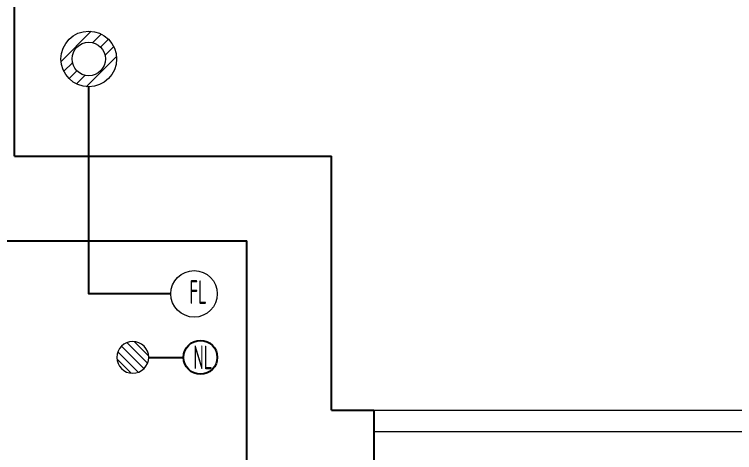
# Model space of a CAD drawing. Extents: x 3753737 to 4713801, y -857380 to 24339.
# Drawn here: x 4056713 to 4058417, y -712910 to -711875 of the extents above; entities that cross this region are included whole.
import ezdxf

# ---------------------------------------------------------------- set-up
doc = ezdxf.new("R2010")
doc.units = 0
doc.header["$LTSCALE"] = 1000
doc.header["$MEASUREMENT"] = 0
doc.layers.get('0').update_dxf_attribs({"linetype": 'CONTINUOUS'})
for name, color, linetype in [('!!电气', 1, 'CONTINUOUS'), ('VPIPE-凝结', 150, 'CONTINUOUS'), ('WALL', 252, 'CONTINUOUS')]:
    doc.layers.add(name, color=color, linetype=linetype)
for name, color, linetype, lineweight in [('EQUIP_地漏', 7, 'CONTINUOUS', 18), ('PUB_TEXT', 7, 'CONTINUOUS', 20), ('VPIPE-废水', 31, 'TG_F', 18), ('平面-栏杆', 56, 'CONTINUOUS', 15), ('平面-看线', 252, 'CONTINUOUS', 15)]:
    doc.layers.add(name, color=color, linetype=linetype, lineweight=lineweight)
doc.styles.get("Standard").update_dxf_attribs({"font": 'gbenor.shx', "bigfont": 'gbcbig.shx'})
doc.styles.add('TG_LINETYPE', font='SIMPLEX', dxfattribs={"width": 0.8, "height": 3, "bigfont": 'HZTXT'})
doc.linetypes.add('TG_F', pattern='A,2,-0.3,["F",TG_LINETYPE,S=0.1,R=0,X=-0.23,Y=-0.15],0', length=2.3)

# ---------------------------------------------------------------- blocks, each defined once
blk = doc.blocks.new('$TwtSys$00000141')
at = {"color": 252}
for p, q in [((-47.1, 3.8), (-5, 45.9)), ((-47.1, 3.8), (-5, 45.9)), ((-43.6, -17.5), (17.5, 43.6)), ((-43.6, -17.5), (17.5, 43.6)), ((-33.2, -33.2), (33.2, 33.2)), ((-33.2, -33.2), (33.2, 33.2)), ((-16.2, -43.5), (43.8, 16.4)), ((-16.2, -43.5), (43.8, 16.4)), ((5.7, -46.1), (46.1, -5.7)), ((5.7, -46.1), (46.1, -5.7))]:
    blk.add_line(p, q, dxfattribs=at)
blk.add_circle((0, 0), 47, dxfattribs=at)
blk.add_circle((0, 0), 47, dxfattribs=at)
blk = doc.blocks.new('$TwtSys$00000543')
at = {"color": 252}
for p, q in [((-93.6, -8.5), (8.5, 93.6)), ((12.5, 55), (41.7, 84.2)), ((39.9, 39.9), (66.5, 66.5)), ((55, 12.5), (84.2, 41.7)), ((-8.5, -93.6), (93.6, 8.5)), ((-84.2, -41.7), (-55, -12.5)), ((-66.5, -66.5), (-39.9, -39.9)), ((-41.7, -84.2), (-12.5, -55))]:
    blk.add_line(p, q, dxfattribs=at)
for radius in [94, 56.4]:
    blk.add_circle((0, 0), radius, dxfattribs=at)
blk = doc.blocks.new('A$C5F341E43')
at = {"layer": 'VPIPE-凝结', "color": 252, "ltscale": 0.1}
for points in [[(16170, 375), (15975.9, 375), (15975.9, 864.2)], [(16117.6, 225), (16200, 225)]]:
    blk.add_lwpolyline(points, dxfattribs=at)
at = {"layer": 'VPIPE-凝结', "color": 252}
blk.add_circle((16240, 225), 40, dxfattribs=at)
at = {"layer": 'VPIPE-废水', "color": 252}
blk.add_circle((16225, 375), 55, dxfattribs=at)
at = {"layer": 'WALL', "color": 252}
for p, q in [((15800, 700), (15800, 1700)), ((15800, 700), (16550, 700)), ((16550, 100), (16550, 700)), ((15700, 500), (16350, 500)), ((16350, 0), (16350, 500)), ((16550, 100), (16650, 100)), ((16650, 100), (16650, -100)), ((16350, -100), (16350, 0))]:
    blk.add_line(p, q, dxfattribs=at)
at = {"layer": '平面-栏杆', "color": 252}
blk.add_lwpolyline([(16650, 50), (21300, 50)], dxfattribs=at)
at = {"layer": '平面-看线', "color": 252}
blk.add_lwpolyline([(16650, 100), (21300, 100)], dxfattribs=at)
at = {"layer": 'EQUIP_地漏', "color": 252, "xscale": 0.7000000000000001, "yscale": 0.7000000000000001, "zscale": 0.7000000000000001}
blk.add_blockref('$TwtSys$00000543', (15975.9, 930), dxfattribs=at)
at = {"layer": 'EQUIP_地漏', "color": 252, "xscale": 0.8, "yscale": -0.8, "zscale": 0.8, "rotation": 179.999999999993}
blk.add_blockref('$TwtSys$00000141', (16080, 225), dxfattribs=at)
at = {"layer": 'PUB_TEXT', "color": 252, "width": 0.6}
for s, p in [('FL', (16214, 351.2)), ('NL', (16223.2, 197))]:
    blk.add_text(s, height=56, dxfattribs=at).set_placement(p)

msp = doc.modelspace()

# ---------------------------------------------------------------- block references
at = {"layer": '!!电气'}
msp.add_blockref('A$C5F341E43', (4040913.4, -712910.2), dxfattribs=at)

doc.saveas('drawing.dxf')
